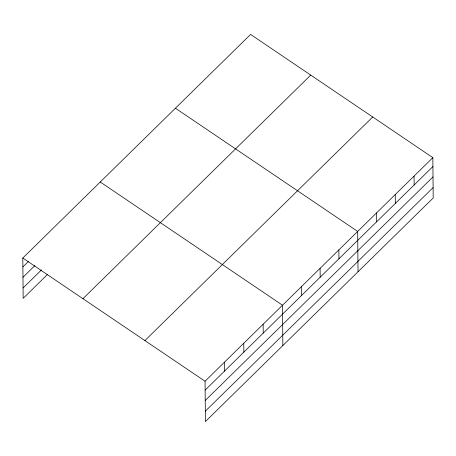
<?xml version="1.0" encoding="UTF-8"?>
<svg xmlns="http://www.w3.org/2000/svg" width="456" height="456" viewBox="0 0 456 456"><rect width="100%" height="100%" fill="white"/><g stroke="black" fill="none" stroke-linecap="round" stroke-linejoin="round"><path stroke-width="0.68" d="M47.481 274.472L23.153 298.349L22.8 258.028L250.595 34.434L432.847 157.651L433.2 197.972L205.405 421.566L205.057 381.244L432.847 157.651M22.88 266.914L28.34 261.556M22.965 277.288L34.884 265.591M23.062 287.975L41.433 269.946M82.946 298.691L310.735 75.097M144.911 340.581L372.706 116.987M205.132 390.131L432.926 166.537M205.223 400.505L433.018 176.911M205.32 411.192L433.109 187.598M175.423 108.22L357.675 231.437L358.028 271.759M100.252 182.007L282.503 305.224L282.857 345.54M22.8 258.028L205.057 381.244M414.054 176.096L414.133 184.982M395.261 194.541L395.341 203.427M376.468 212.986L376.548 221.872M338.882 249.882L338.962 258.769M320.089 268.327L320.169 277.214M301.296 286.773L301.376 295.659M263.14 324.227L263.22 333.114M243.783 343.231L243.857 352.117M224.42 362.235L224.494 371.121"/></g></svg>
